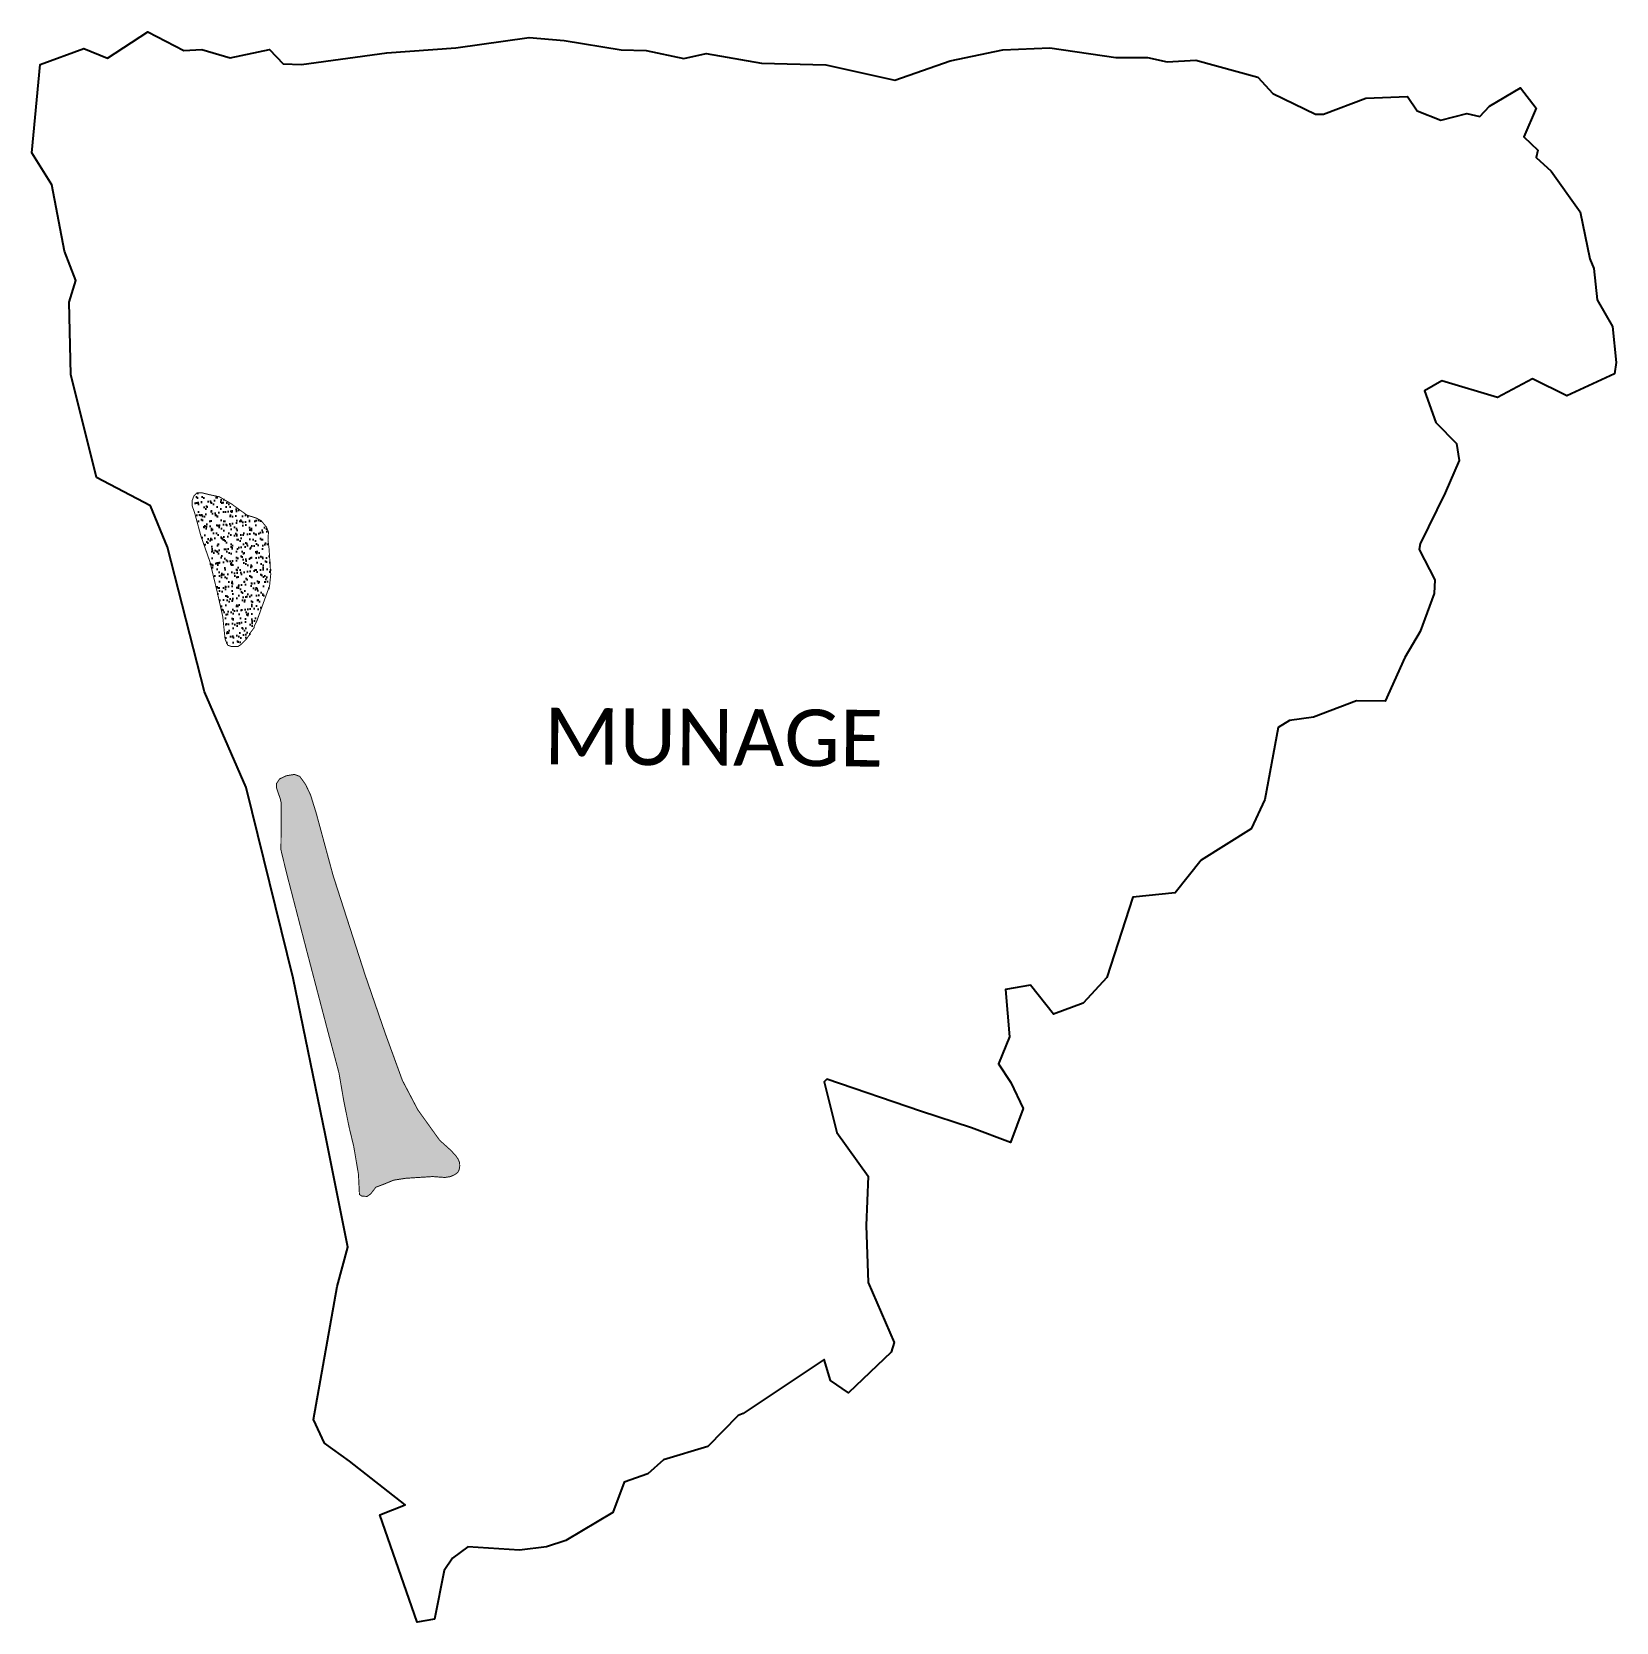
# Model space of a CAD drawing. Header units: metres. Extents: x 330650 to 335694, y 1793047 to 1798110.
import ezdxf

# ---------------------------------------------------------------- set-up
doc = ezdxf.new("R2010")
doc.units = ezdxf.units.M
doc.header["$MEASUREMENT"] = 0
for name, color, linetype in [('SAND DUNES', 42, 'Continuous'), ('village', 3, 'Continuous'), ('VILLAGE NAME', 250, 'Continuous')]:
    doc.layers.add(name, color=color, linetype=linetype)
doc.styles.get("Standard").update_dxf_attribs({"font": 'simplex.shx'})
pattern_1 = [(37.18287, (319956.478, 1782547.199), (-0.807046, 29.72228), [0, -23.442923, 0, -26.21906, 0, -25.062336]), (7.18287, (319956.478, 1782547.2), (27.53572, 43.374145), [0, -12.64684, 0, -21.129477, 0, -8.097062]), (327.18287, (319937.508, 1782547.304), (48.029102, -0.178576), [0, -7.711488, 0, -27.761356, 0, -36.243993]), (317.18287, (319937.51, 1782547.304), (46.43765, 13.279525), [0, -3.855744, 0, -18.19911, 0, -20.821017])]

msp = doc.modelspace()

# ---------------------------------------------------------------- hatches: boundary and pattern name
at = {"layer": 'SAND DUNES'}
h = msp.add_hatch(dxfattribs=at)
h.set_pattern_fill('AR-SAND', color=256, scale=0.607204, angle=-0.3171)
h.set_pattern_definition(pattern_1)
h.paths.add_polyline_path([(331407.7, 1796430.8), (331405.6, 1796464.3), (331402.2, 1796491.9), (331403.7, 1796517.4), (331397.2, 1796533.4), (331380.4, 1796553.8), (331365.3, 1796561.9), (331335.2, 1796571.5), (331285.4, 1796607.5), (331263.6, 1796620), (331248.3, 1796629.5), (331213, 1796637.1), (331191.8, 1796642.5), (331176.2, 1796642.3), (331166.4, 1796632.6), (331161, 1796618.2), (331161.2, 1796600), (331168.8, 1796578.3), (331188.6, 1796505.1), (331217.3, 1796423.1), (331239.9, 1796329.6), (331258.3, 1796247.7), (331265.7, 1796176.1), (331274.3, 1796157.1), (331286.7, 1796152.8), (331307.2, 1796153.5), (331317, 1796160), (331325.2, 1796168.1), (331333.3, 1796176.1), (331341.5, 1796188.2), (331345.6, 1796192.3), (331345.6, 1796196.3), (331357.8, 1796212.4), (331357.8, 1796216.5), (331366, 1796232.6), (331407.1, 1796345.8), (331411, 1796382.5)])
h = msp.add_hatch(dxfattribs=at)
h.set_pattern_fill('AR-SAND', color=256, scale=0.607204, angle=-0.3171)
h.set_pattern_definition(pattern_1)
h.paths.add_polyline_path([(331609.5, 1795424), (331555.8, 1795622.3), (331537.8, 1795680.3), (331521.6, 1795714.3), (331503.3, 1795739.7), (331486.4, 1795745.8), (331460.7, 1795741.7), (331439.2, 1795731.5), (331429.3, 1795716.9), (331429.6, 1795702.7), (331434.5, 1795687.2), (331441, 1795669.6), (331444.5, 1795653.8), (331443.4, 1795505.8), (331449.5, 1795480.3), (331464.9, 1795417.8), (331526.4, 1795181), (331592, 1794930.8), (331628.1, 1794795.6), (331643.4, 1794706.6), (331660.2, 1794623.6), (331675.2, 1794561.3), (331690.1, 1794473.3), (331693.3, 1794408.4), (331701.3, 1794403), (331717.8, 1794402.3), (331729.5, 1794410.6), (331745.7, 1794431.7), (331767.3, 1794439.7), (331802.4, 1794454.1), (331840.5, 1794460), (331926.3, 1794465.5), (331965.2, 1794462.6), (331983.4, 1794465.5), (331997.5, 1794472), (332006.2, 1794478.5), (332010.7, 1794486.8), (332012.6, 1794499.1), (332012.1, 1794510.1), (332007.4, 1794521.2), (331999.9, 1794532), (331984.5, 1794548.8), (331948.7, 1794581.1), (331879.1, 1794678.1), (331830, 1794771.7), (331775.2, 1794922), (331710.7, 1795109.4)])

# ---------------------------------------------------------------- linework, layer by layer
at = {"layer": 'SAND DUNES', "const_width": 3.04, "flags": 128}
for points in [[(331407.7, 1796430.8), (331405.6, 1796464.3), (331402.2, 1796491.9), (331403.7, 1796517.4), (331397.2, 1796533.4), (331380.4, 1796553.8), (331365.3, 1796561.9), (331335.2, 1796571.5), (331285.4, 1796607.5), (331263.6, 1796620), (331248.3, 1796629.5), (331213, 1796637.1), (331191.8, 1796642.5), (331176.2, 1796642.3), (331166.4, 1796632.6), (331161, 1796618.2), (331161.2, 1796600), (331168.8, 1796578.3), (331188.6, 1796505.1), (331217.3, 1796423.1), (331239.9, 1796329.6), (331258.3, 1796247.7), (331265.7, 1796176.1), (331274.3, 1796157.1), (331286.7, 1796152.8), (331307.2, 1796153.5), (331317, 1796160), (331325.2, 1796168.1), (331333.3, 1796176.1), (331341.5, 1796188.2), (331345.6, 1796192.3), (331345.6, 1796196.3), (331357.8, 1796212.4), (331357.8, 1796216.5), (331366, 1796232.6), (331407.1, 1796345.8), (331411, 1796382.5)], [(331609.5, 1795424), (331555.8, 1795622.3), (331537.8, 1795680.3), (331521.6, 1795714.3), (331503.3, 1795739.7), (331486.4, 1795745.8), (331460.7, 1795741.7), (331439.2, 1795731.5), (331429.3, 1795716.9), (331429.6, 1795702.7), (331434.5, 1795687.2), (331441, 1795669.6), (331444.5, 1795653.8), (331443.4, 1795505.8), (331449.5, 1795480.3), (331464.9, 1795417.8), (331526.4, 1795181), (331592, 1794930.8), (331628.1, 1794795.6), (331643.4, 1794706.6), (331660.2, 1794623.6), (331675.2, 1794561.3), (331690.1, 1794473.3), (331693.3, 1794408.4), (331701.3, 1794403), (331717.8, 1794402.3), (331729.5, 1794410.6), (331745.7, 1794431.7), (331767.3, 1794439.7), (331802.4, 1794454.1), (331840.5, 1794460), (331926.3, 1794465.5), (331965.2, 1794462.6), (331983.4, 1794465.5), (331997.5, 1794472), (332006.2, 1794478.5), (332010.7, 1794486.8), (332012.6, 1794499.1), (332012.1, 1794510.1), (332007.4, 1794521.2), (331999.9, 1794532), (331984.5, 1794548.8), (331948.7, 1794581.1), (331879.1, 1794678.1), (331830, 1794771.7), (331775.2, 1794922), (331710.7, 1795109.4)]]:
    msp.add_lwpolyline(points, close=True, dxfattribs=at)
at = {"layer": 'village', "color": 3, "true_color": 0x00ff00}
msp.add_polyline3d([(335694, 1797056.8, 0), (335688.2, 1797021.7, 0), (335536.6, 1796951.3, 0), (335427.4, 1797005.6, 0), (335316, 1796945.7, 0), (335139.1, 1796998.7, 0), (335083.8, 1796966.9, 0), (335120.2, 1796866.8, 0), (335185.6, 1796799.1, 0), (335194.6, 1796745.1, 0), (335149.5, 1796642.9, 0), (335069.6, 1796480.5, 0), (335067, 1796461.7, 0), (335117, 1796365.6, 0), (335114.1, 1796322.2, 0), (335069.9, 1796200.5, 0), (335021, 1796118.5, 0), (334958.1, 1795979.6, 0), (334866.9, 1795980.6, 0), (334730.7, 1795927.8, 0), (334654.4, 1795917, 0), (334618, 1795895, 0), (334575.9, 1795666.5, 0), (334532.4, 1795572.7, 0), (334372.9, 1795472.6, 0), (334290.2, 1795369.2, 0), (334155, 1795355.1, 0), (334072.5, 1795099.5, 0), (333997.3, 1795017.5, 0), (333902.6, 1794982.1, 0), (333829.2, 1795074.7, 0), (333750.2, 1795061.5, 0), (333762.9, 1794910.1, 0), (333727.6, 1794823.9, 0), (333767.2, 1794765.3, 0), (333806.7, 1794682.2, 0), (333766.4, 1794573.5, 0), (333642, 1794620.7, 0), (333479, 1794673.6, 0), (333180.7, 1794775.3, 0), (333172.7, 1794766.7, 0), (333212.8, 1794605.6, 0), (333312.3, 1794466.5, 0), (333306.6, 1794309.8, 0), (333312.6, 1794128.3, 0), (333395.4, 1793937.7, 0), (333385.5, 1793906.8, 0), (333250.5, 1793776.9, 0), (333193.1, 1793815.9, 0), (333173, 1793882.7, 0), (332914.7, 1793711.6, 0), (332898.8, 1793704.6, 0), (332802.3, 1793606.1, 0), (332660.8, 1793563.6, 0), (332611.9, 1793519, 0), (332536.2, 1793492.3, 0), (332500.4, 1793395.8, 0), (332350.5, 1793307.1, 0), (332288.7, 1793287.1, 0), (332202.9, 1793276.1, 0), (332037.9, 1793286.8, 0), (331989.9, 1793250.7, 0), (331963.5, 1793210.8, 0), (331931.8, 1793056.1, 0), (331877.4, 1793046.7, 0), (331758.4, 1793388.1, 0), (331839.1, 1793420.2, 0), (331661.6, 1793559.1, 0), (331581.8, 1793616.4, 0), (331547.5, 1793691.9, 0), (331622.6, 1794116, 0), (331656, 1794240.5, 0), (331585, 1794596.3, 0), (331482.6, 1795096.9, 0), (331332.3, 1795704.2, 0), (331199.9, 1796009.1, 0), (331082.3, 1796469, 0), (331028.2, 1796601.4, 0), (330856.6, 1796691.6, 0), (330774.3, 1797019.4, 0), (330769.7, 1797249.3, 0), (330790.6, 1797318.4, 0), (330754.1, 1797412.2, 0), (330714.5, 1797623.4, 0), (330650.4, 1797725.2, 0), (330677.2, 1798005.8, 0), (330816.3, 1798057.4, 0), (330890.9, 1798026.7, 0), (331019.3, 1798110.2, 0), (331133.9, 1798050.4, 0), (331191.9, 1798053.9, 0), (331282.3, 1798026.8, 0), (331407.1, 1798053.9, 0), (331450.6, 1798008.2, 0), (331508.4, 1798005.6, 0), (331780.1, 1798043.7, 0), (332000.4, 1798059.1, 0), (332233.4, 1798091.9, 0), (332345.3, 1798082.5, 0), (332526.6, 1798053.2, 0), (332606.4, 1798050.7, 0), (332726.1, 1798025.2, 0), (332796.9, 1798040.7, 0), (332973.6, 1798010.5, 0), (333177.8, 1798005.3, 0), (333397.3, 1797956, 0), (333574.2, 1798017.8, 0), (333741.2, 1798052.4, 0), (333891.4, 1798059.5, 0), (334101.2, 1798027.9, 0), (334202, 1798028, 0), (334265, 1798015.1, 0), (334356.4, 1798019.6, 0), (334553.1, 1797965.4, 0), (334600.7, 1797914.1, 0), (334737, 1797848.5, 0), (334762, 1797847.9, 0), (334896.7, 1797898.9, 0), (335030, 1797904.6, 0), (335060, 1797858.7, 0), (335135.5, 1797828.8, 0), (335219, 1797849.6, 0), (335259.7, 1797840.2, 0), (335291.2, 1797873.1, 0), (335389.3, 1797931.6, 0), (335439.7, 1797867.5, 0), (335399.8, 1797775.6, 0), (335445.1, 1797733.1, 0), (335439.3, 1797710.1, 0), (335486.7, 1797666.3, 0), (335579.1, 1797537.3, 0), (335610.5, 1797387, 0), (335622.8, 1797356.9, 0), (335634, 1797256.8, 0), (335682.5, 1797172.1, 0)], close=True, dxfattribs=at)

# ---------------------------------------------------------------- texts
at = {"layer": 'VILLAGE NAME', "insert": (332281.6, 1795958.2), "char_height": 180.345, "attachment_point": 1, "rotation": 359.6139}
msp.add_mtext_dynamic_manual_height_columns('{\\fCalibri|b0|i0|c0|p34;MUNAGE}', width=1779.605, gutter_width=901.7, heights=[0], dxfattribs=at)

doc.saveas('drawing.dxf')
